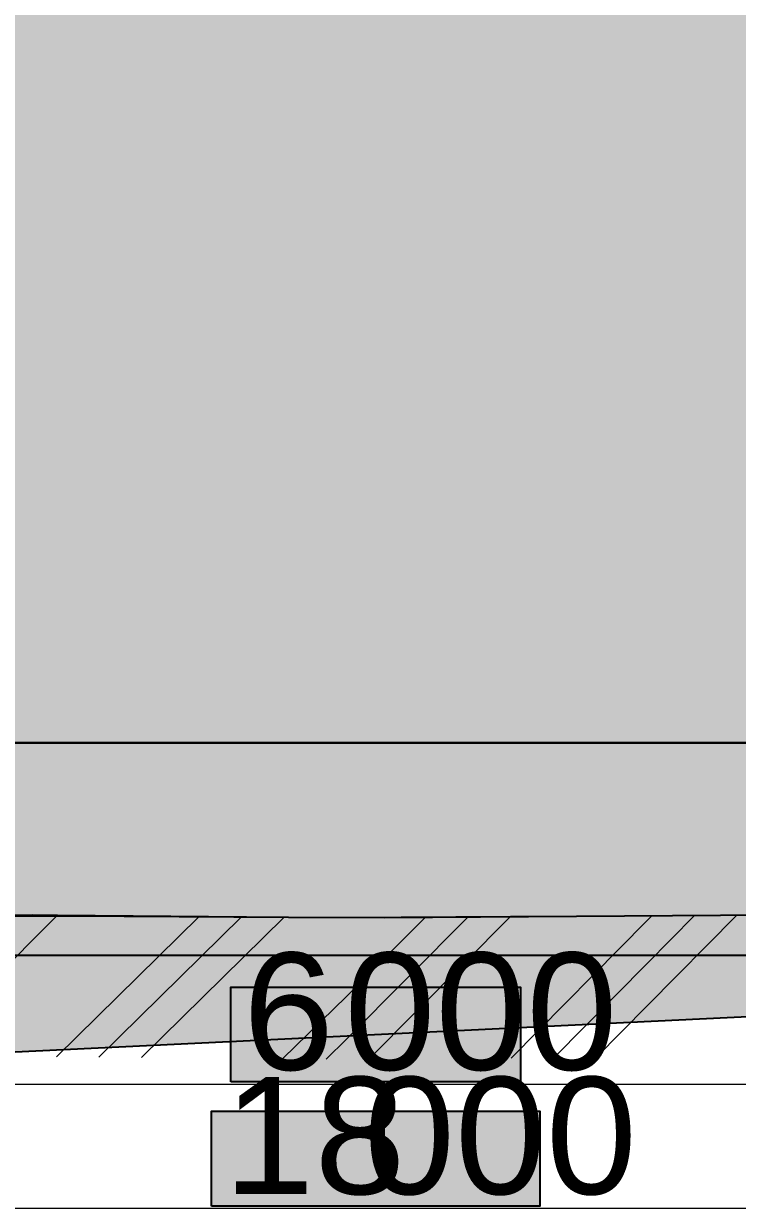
# Model space of a CAD drawing. Extents: x 8 to 21351, y 0 to 420.
# Drawn here: x 18973.75 to 18998.97, y 120.96 to 162.8 of the extents above; entities that cross this region are included whole.
import ezdxf

# ---------------------------------------------------------------- set-up
doc = ezdxf.new("R2010")
doc.units = 0
doc.styles.add('TEYPDFCAD_TEXT', font='arial.ttf')

msp = doc.modelspace()

# ---------------------------------------------------------------- hatches: boundary and pattern name
h = msp.add_hatch(color=7)
h.paths.add_polyline_path([(18956.506, 185.208), (18940.889, 181.889), (18940.889, 137.393), (18944.314, 137.393), (18953.564, 142.018), (18953.564, 142.393), (18954.339, 142.393), (18954.339, 154.893), (18971.839, 154.893), (18971.839, 137.393), (19031.989, 137.393), (19031.989, 181.783), (18986.189, 191.518)])
h.paths.add_polyline_path([(18954.339, 168.893), (18954.339, 176.393), (18971.839, 176.393), (18971.839, 168.893)])
h.paths.add_polyline_path([(19000.539, 168.893), (19000.539, 176.393), (19018.039, 176.393), (19018.039, 168.893)])
h = msp.add_hatch(color=7)
h.paths.add_polyline_path([(18956.506, 185.208), (18940.889, 181.889), (18940.889, 137.393), (18944.314, 137.393), (18953.564, 142.018), (18953.564, 142.393), (18954.339, 142.393), (18954.339, 154.893), (18971.839, 154.893), (18971.839, 137.393), (19031.989, 137.393), (19031.989, 181.783), (18986.189, 191.518)])
h.paths.add_polyline_path([(18954.339, 168.893), (18954.339, 176.393), (18971.839, 176.393), (18971.839, 168.893)])
h.paths.add_polyline_path([(19000.539, 168.893), (19000.539, 176.393), (19018.039, 176.393), (19018.039, 168.893)])
msp.add_hatch(color=7).paths.add_polyline_path([(19031.989, 137.393), (18971.839, 137.393), (18971.839, 129.893), (19031.989, 129.893)])
msp.add_hatch(color=7).paths.add_polyline_path([(19031.989, 137.393), (18971.839, 137.393), (18971.839, 129.893), (19031.989, 129.893)])
at = {"true_color": 0xffffff}
for points in [[(18910.667, 130.762), (18922.001, 130.812), (18931.623, 130.854), (18932.529, 130.858), (18939.472, 130.871), (18941.864, 130.912), (18943.168, 130.927), (18944.461, 130.943), (18945.772, 130.958), (18946.098, 130.96), (18954.265, 131.043), (18971.587, 131.289), (18975.373, 131.287), (18983.104, 131.242), (18986.5, 131.233), (18998.377, 131.307), (19009.984, 131.385), (19025.806, 131.536), (19031.989, 131.861), (19036.318, 131.851), (19040.95, 132.926), (19037.791, 131.069), (19032.558, 129.326), (18949.987, 125.347), (18902.955, 125.347), (18902.955, 130.728)], [(18981.074, 125.422), (18981.074, 128.772), (18991.304, 128.772), (18991.304, 125.422)], [(18980.385, 121.033), (18980.385, 124.383), (18991.993, 124.383), (18991.993, 121.033)]]:
    msp.add_hatch(color=0, dxfattribs=at).paths.add_polyline_path(points)

# ---------------------------------------------------------------- linework, layer by layer
at = {"color": 7, "lineweight": 15}
for p, q in [((18971.839, 137.393), (19031.989, 137.393)), ((18974.053, 131.317), (18971.06, 131.305)), ((18974.952, 131.309), (18974.051, 130.418)), ((18974.952, 131.309), (18974.053, 131.317)), ((18979.952, 131.268), (18974.911, 126.309)), ((18982.951, 131.243), (18974.952, 131.309)), ((18981.451, 131.256), (18976.41, 126.297)), ((18982.951, 131.243), (18977.91, 126.285)), ((18985.163, 131.225), (18982.951, 131.243)), ((18989.451, 131.252), (18985.158, 126.936)), ((18987.951, 131.242), (18985.16, 128.436)), ((18990.951, 131.261), (18985.163, 131.225)), ((18990.951, 131.261), (18985.951, 126.23)), ((18995.767, 131.291), (18990.951, 131.261)), ((18995.768, 131.107), (18990.982, 126.261)), ((18998.951, 131.311), (18995.767, 131.291)), ((18995.951, 131.292), (18995.768, 131.107)), ((18997.451, 131.301), (18995.777, 129.607)), ((18998.951, 131.311), (18995.787, 128.107)), ((19004.025, 131.342), (18998.951, 131.311)), ((18974.051, 130.418), (18971.098, 127.414)), ((18971.839, 129.893), (19031.989, 129.893)), ((18995.777, 129.607), (18992.482, 126.27)), ((18985.16, 128.436), (18982.91, 126.244)), ((18995.787, 128.107), (18993.982, 126.28)), ((18985.158, 126.936), (18984.435, 126.231)), ((18971.189, 125.347), (19001.189, 125.347)), ((18941.189, 120.958), (19031.189, 120.958))]:
    msp.add_line(p, q, dxfattribs=at)
at = {"color": 7}
for points in [[(18956.506, 185.208), (18940.889, 181.889), (18940.889, 137.393), (18944.314, 137.393), (18953.564, 142.018), (18953.564, 142.393), (18954.339, 142.393), (18954.339, 154.893), (18971.839, 154.893), (18971.839, 137.393), (19031.989, 137.393), (19031.989, 181.783), (18986.189, 191.518)], [(18956.506, 185.208), (18940.889, 181.889), (18940.889, 137.393), (18944.314, 137.393), (18953.564, 142.018), (18953.564, 142.393), (18954.339, 142.393), (18954.339, 154.893), (18971.839, 154.893), (18971.839, 137.393), (19031.989, 137.393), (19031.989, 181.783), (18986.189, 191.518)], [(19031.989, 137.393), (18971.839, 137.393), (18971.839, 129.893), (19031.989, 129.893)], [(19031.989, 137.393), (18971.839, 137.393), (18971.839, 129.893), (19031.989, 129.893)]]:
    msp.add_lwpolyline(points, close=True, dxfattribs=at)
at = {"color": 0, "true_color": 0xffffff}
msp.add_lwpolyline([(18932.529, 130.858), (18939.472, 130.871), (18941.864, 130.912), (18943.168, 130.927), (18944.461, 130.943), (18945.772, 130.958), (18946.098, 130.96), (18954.265, 131.043), (18971.587, 131.289), (18975.373, 131.287), (18983.104, 131.242), (18986.5, 131.233), (18998.377, 131.307), (19009.984, 131.385), (19025.806, 131.536), (19031.989, 131.861), (19036.318, 131.851), (19040.95, 132.926), (19037.791, 131.069), (19032.558, 129.326), (18949.987, 125.347), (18902.955, 125.347)], dxfattribs=at)
for points in [[(18981.074, 125.422), (18981.074, 128.772), (18991.304, 128.772), (18991.304, 125.422)], [(18980.385, 121.033), (18980.385, 124.383), (18991.993, 124.383), (18991.993, 121.033)]]:
    msp.add_lwpolyline(points, close=True, dxfattribs=at)

# ---------------------------------------------------------------- texts
at = {"color": 7, "style": 'TEYPDFCAD_TEXT'}
for s, height, p in [('6', 4.138, (18981.5, 125.847)), ('000', 4.1381, (18985.085, 125.847)), ('18', 4.1381, (18980.81, 121.458)), ('000', 4.1381, (18985.776, 121.458))]:
    msp.add_text(s, height=height, dxfattribs=at).set_placement(p)

doc.saveas('drawing.dxf')
